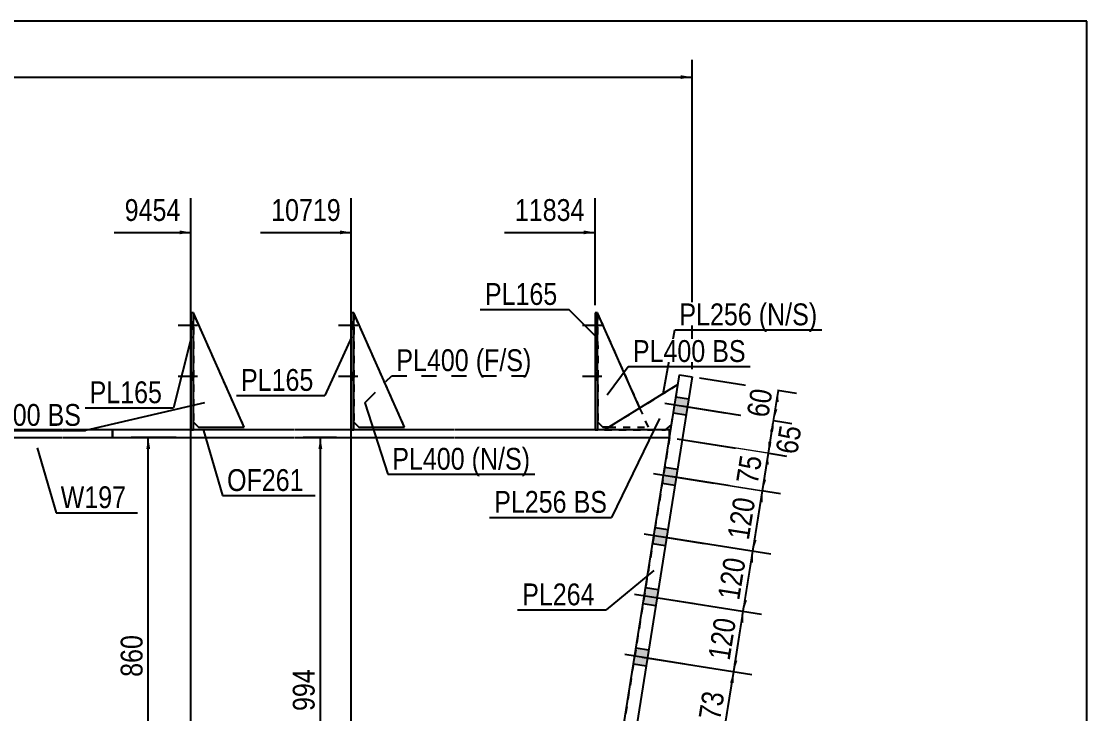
# Model space of a CAD drawing. Header units: millimetres. Extents: x -66 to 337, y -192 to 85.
# Drawn here: x 197.3 to 336.9, y -6.2 to 84.6 of the extents above; entities that cross this region are included whole.
import ezdxf

# ---------------------------------------------------------------- set-up
doc = ezdxf.new("R2010")
doc.units = ezdxf.units.MM
doc.linetypes.add('DXK_LINE_DOT1', pattern=[1.8814, 0.9407, -0.9407])
doc.linetypes.add('DXK_LINE_DOT2', pattern=[3.9198, 1.9599, -1.9599])
doc.styles.add('Arial Narrow', font='ARIALN.TTF', dxfattribs={"height": 0.2})

# ---------------------------------------------------------------- blocks, each defined once
blk = doc.blocks.new('Unknown-627020122-1200')
at = {"color": 5, "linetype": 'Continuous'}
for p, q in [((336.94, 84.57), (-63.06, 84.57)), ((336.94, -192.43), (336.94, 84.57))]:
    blk.add_line(p, q, dxfattribs=at)
blk = doc.blocks.new('Part-627020122-1462 - 1220')
at = {"color": 7, "linetype": 'DXK_LINE_DOT1'}
for p, q in [((226.51, 31.33), (219.84, 46.33)), ((219.84, 32), (220.51, 31.33)), ((220.51, 31.33), (226.51, 31.33))]:
    blk.add_line(p, q, dxfattribs=at)
blk = doc.blocks.new('Part-627020122-1277 - 1220')
at = {"color": 2, "linetype": 'Continuous'}
for p, q in [((278.38, 33.86), (272.83, 46.33)), ((272.84, 32), (273.5, 31.33)), ((274.28, 31.33), (273.5, 31.33))]:
    blk.add_line(p, q, dxfattribs=at)
at = {"color": 7, "linetype": 'DXK_LINE_DOT1'}
for p, q in [((272.83, 46.33), (272.84, 32)), ((279.5, 31.33), (278.38, 33.86)), ((274.28, 31.33), (279.5, 31.33))]:
    blk.add_line(p, q, dxfattribs=at)
blk = doc.blocks.new('Part-627020122-1245 - 1220')
at = {"color": 2, "linetype": 'Continuous'}
for p, q in [((240.86, 46.33), (240.53, 46.33)), ((240.53, 46.33), (240.53, 31)), ((240.87, 31), (240.86, 46.33))]:
    blk.add_line(p, q, dxfattribs=at)
at = {"color": 7, "linetype": 'DXK_LINE_DOT1'}
blk.add_line((240.53, 31), (240.87, 31), dxfattribs=at)
blk = doc.blocks.new('Part-627020122-1297 - 1220')
at = {"color": 2, "linetype": 'Continuous'}
for p, q in [((226.51, 31.33), (219.84, 46.33)), ((219.84, 32), (220.51, 31.33)), ((220.51, 31.33), (226.51, 31.33))]:
    blk.add_line(p, q, dxfattribs=at)
at = {"color": 7, "linetype": 'DXK_LINE_DOT1'}
blk.add_line((219.84, 46.33), (219.84, 32), dxfattribs=at)
blk = doc.blocks.new('Part-627020122-1371 - 1220')
at = {"color": 7, "linetype": 'DXK_LINE_DOT1'}
for p, q in [((278.38, 33.86), (272.83, 46.33)), ((272.84, 32), (273.5, 31.33)), ((273.5, 31.33), (274.28, 31.33))]:
    blk.add_line(p, q, dxfattribs=at)
blk = doc.blocks.new('Part-627020122-1741 - 1220')
at = {"color": 2, "linetype": 'Continuous'}
for p, q in [((268.22, -58.23), (283.56, 38.23)), ((285.2, 37.97), (269.86, -58.5)), ((283.56, 38.23), (285.2, 37.97)), ((269.86, -58.5), (268.22, -58.23))]:
    blk.add_line(p, q, dxfattribs=at)
blk = doc.blocks.new('Part-627020122-1408 - 1220')
at = {"color": 7, "linetype": 'DXK_LINE_DOT1'}
for p, q in [((240.86, 46.33), (240.87, 32)), ((247.53, 31.33), (240.86, 46.33)), ((240.87, 32), (241.53, 31.33)), ((241.53, 31.33), (247.53, 31.33))]:
    blk.add_line(p, q, dxfattribs=at)
blk = doc.blocks.new('Part-627020122-1560 - 1220')
at = {"color": 2, "linetype": 'Continuous'}
for p, q in [((123.63, 31), (123.63, 30)), ((134.44, 31), (123.63, 31)), ((147.61, 31), (134.54, 31)), ((168.45, 31), (147.71, 31)), ((189.28, 31), (168.55, 31)), ((202.59, 31), (189.38, 31)), ((209.22, 31), (202.69, 31)), ((123.63, 30), (134.44, 30)), ((134.54, 30), (147.61, 30)), ((147.71, 30), (168.45, 30)), ((168.55, 30), (189.28, 30)), ((189.38, 30), (202.59, 30)), ((202.69, 30), (209.22, 30))]:
    blk.add_line(p, q, dxfattribs=at)
at = {"color": 7, "linetype": 'DXK_LINE_DOT1'}
blk.add_line((209.22, 30), (209.22, 31), dxfattribs=at)
blk = doc.blocks.new('Part-627020122-1582 - 1220')
at = {"color": 2, "linetype": 'Continuous'}
for p, q in [((209.22, 31), (209.22, 30)), ((233.04, 31), (209.22, 31)), ((254.07, 31), (233.14, 31)), ((282.25, 31), (254.17, 31)), ((282.25, 30), (282.25, 31)), ((209.22, 30), (233.04, 30)), ((233.14, 30), (254.07, 30)), ((254.17, 30), (282.25, 30))]:
    blk.add_line(p, q, dxfattribs=at)
blk = doc.blocks.new('Part-627020122-1626 - 1220')
at = {"color": 2, "linetype": 'Continuous'}
for p, q in [((196.06, -30), (196.06, 30)), ((269.53, -50), (269.44, -50))]:
    blk.add_line(p, q, dxfattribs=at)
at = {"color": 7, "linetype": 'DXK_LINE_DOT1'}
for p, q in [((196.06, 30), (202.59, 30)), ((202.69, 30), (233.04, 30)), ((233.14, 30), (254.07, 30)), ((254.17, 30), (282.25, 30)), ((282.25, 30), (269.53, -50)), ((202.59, -30.7), (196.06, -30)), ((202.59, -30.7), (196.06, -30)), ((233.04, -34.77), (202.69, -31.51)), ((233.04, -34.77), (202.69, -31.52)), ((254.07, -43.8), (233.14, -41.56)), ((254.07, -43.81), (233.14, -41.57)), ((269.53, -49.99), (254.17, -48.34)), ((269.44, -50), (254.17, -48.36))]:
    blk.add_line(p, q, dxfattribs=at)
blk = doc.blocks.new('Part-627020122-1742 - 1220')
at = {"color": 7, "linetype": 'DXK_LINE_DOT1'}
for p, q in [((283.35, 36.93), (273.74, 31)), ((282.51, 31.66), (283.35, 36.93)), ((273.74, 31), (281.74, 31)), ((281.74, 31), (282.51, 31.66))]:
    blk.add_line(p, q, dxfattribs=at)
blk = doc.blocks.new('Part-627020122-1786 - 1220')
at = {"color": 2, "linetype": 'Continuous'}
for p, q in [((283.35, 36.93), (273.74, 31)), ((281.74, 31), (282.51, 31.66))]:
    blk.add_line(p, q, dxfattribs=at)
blk = doc.blocks.new('Part-627020122-1819 - 1220')
at = {"color": 2, "linetype": 'Continuous'}
for p, q in [((272.83, 46.33), (272.5, 46.33)), ((272.5, 46.33), (272.5, 31)), ((272.84, 31), (272.83, 46.33))]:
    blk.add_line(p, q, dxfattribs=at)
at = {"color": 7, "linetype": 'DXK_LINE_DOT1'}
blk.add_line((272.5, 31), (272.84, 31), dxfattribs=at)
blk = doc.blocks.new('Part-627020122-1824 - 1220')
at = {"color": 2, "linetype": 'Continuous'}
for p, q in [((219.84, 46.33), (219.51, 46.33)), ((219.51, 46.33), (219.51, 31)), ((219.84, 31), (219.84, 46.33))]:
    blk.add_line(p, q, dxfattribs=at)
at = {"color": 7, "linetype": 'DXK_LINE_DOT1'}
blk.add_line((219.51, 31), (219.84, 31), dxfattribs=at)
blk = doc.blocks.new('Part-627020122-1930 - 1220')
at = {"color": 2, "linetype": 'Continuous'}
for p, q in [((247.53, 31.33), (240.86, 46.33)), ((240.87, 32), (241.53, 31.33)), ((241.53, 31.33), (247.53, 31.33))]:
    blk.add_line(p, q, dxfattribs=at)
blk = doc.blocks.new('Bolt-627020122-1933 - 1220')
at = {"linetype": 'Continuous'}
for points in [[(283.1, 35.33), (282.76, 33.23), (284.41, 32.96), (284.74, 35.07)], [(283.1, 35.33), (282.76, 33.23), (284.41, 32.96), (284.74, 35.07)], [(283.1, 35.33), (282.76, 33.23), (284.41, 32.96), (284.74, 35.07)], [(283.1, 35.33), (282.76, 33.23), (284.41, 32.96), (284.74, 35.07)], [(281.63, 26.12), (281.3, 24.01), (282.94, 23.75), (283.28, 25.85)], [(281.63, 26.12), (281.3, 24.01), (282.94, 23.75), (283.28, 25.85)], [(281.63, 26.12), (281.3, 24.01), (282.94, 23.75), (283.28, 25.85)], [(281.63, 26.12), (281.3, 24.01), (282.94, 23.75), (283.28, 25.85)], [(280.37, 18.21), (280.04, 16.11), (281.68, 15.85), (282.02, 17.95)], [(280.37, 18.21), (280.04, 16.11), (281.68, 15.85), (282.02, 17.95)], [(280.37, 18.21), (280.04, 16.11), (281.68, 15.85), (282.02, 17.95)], [(280.37, 18.21), (280.04, 16.11), (281.68, 15.85), (282.02, 17.95)], [(279.12, 10.31), (278.78, 8.21), (280.43, 7.95), (280.76, 10.05)], [(279.12, 10.31), (278.78, 8.21), (280.43, 7.95), (280.76, 10.05)], [(279.12, 10.31), (278.78, 8.21), (280.43, 7.95), (280.76, 10.05)], [(279.12, 10.31), (278.78, 8.21), (280.43, 7.95), (280.76, 10.05)], [(277.86, 2.41), (277.53, 0.31), (279.17, 0.04), (279.51, 2.15)], [(277.86, 2.41), (277.53, 0.31), (279.17, 0.04), (279.51, 2.15)], [(277.86, 2.41), (277.53, 0.31), (279.17, 0.04), (279.51, 2.15)], [(277.86, 2.41), (277.53, 0.31), (279.17, 0.04), (279.51, 2.15)], [(276.05, -8.95), (275.72, -11.06), (277.37, -11.32), (277.7, -9.21)], [(276.05, -8.95), (275.72, -11.06), (277.37, -11.32), (277.7, -9.21)], [(276.05, -8.95), (275.72, -11.06), (277.37, -11.32), (277.7, -9.21)], [(276.05, -8.95), (275.72, -11.06), (277.37, -11.32), (277.7, -9.21)], [(274.25, -20.31), (273.91, -22.42), (275.56, -22.68), (275.89, -20.57)], [(274.25, -20.31), (273.91, -22.42), (275.56, -22.68), (275.89, -20.57)], [(274.25, -20.31), (273.91, -22.42), (275.56, -22.68), (275.89, -20.57)], [(274.25, -20.31), (273.91, -22.42), (275.56, -22.68), (275.89, -20.57)], [(272.99, -28.21), (272.66, -30.32), (274.3, -30.58), (274.64, -28.47)], [(272.99, -28.21), (272.66, -30.32), (274.3, -30.58), (274.64, -28.47)], [(272.99, -28.21), (272.66, -30.32), (274.3, -30.58), (274.64, -28.47)], [(272.99, -28.21), (272.66, -30.32), (274.3, -30.58), (274.64, -28.47)], [(271.73, -36.11), (271.4, -38.22), (273.05, -38.48), (273.38, -36.37)], [(271.73, -36.11), (271.4, -38.22), (273.05, -38.48), (273.38, -36.37)], [(271.73, -36.11), (271.4, -38.22), (273.05, -38.48), (273.38, -36.37)], [(271.73, -36.11), (271.4, -38.22), (273.05, -38.48), (273.38, -36.37)], [(270.48, -44.01), (270.14, -46.12), (271.79, -46.38), (272.12, -44.27)], [(270.48, -44.01), (270.14, -46.12), (271.79, -46.38), (272.12, -44.27)], [(270.48, -44.01), (270.14, -46.12), (271.79, -46.38), (272.12, -44.27)], [(270.48, -44.01), (270.14, -46.12), (271.79, -46.38), (272.12, -44.27)], [(269.01, -53.23), (268.68, -55.34), (270.32, -55.6), (270.66, -53.49)], [(269.01, -53.23), (268.68, -55.34), (270.32, -55.6), (270.66, -53.49)], [(269.01, -53.23), (268.68, -55.34), (270.32, -55.6), (270.66, -53.49)], [(269.01, -53.23), (268.68, -55.34), (270.32, -55.6), (270.66, -53.49)]]:
    blk.add_hatch(color=3, dxfattribs=at).paths.add_polyline_path(points)
at = {"color": 3, "linetype": 'Continuous'}
for p, q in [((283.1, 35.33), (284.74, 35.07)), ((283.1, 35.33), (284.74, 35.07)), ((283.1, 35.33), (284.74, 35.07)), ((283.1, 35.33), (284.74, 35.07)), ((281.63, 34.49), (289.51, 33.23)), ((281.63, 34.49), (289.51, 33.23)), ((281.63, 34.49), (289.51, 33.23)), ((281.63, 34.49), (289.51, 33.23)), ((282.76, 33.23), (284.41, 32.96)), ((282.76, 33.23), (284.41, 32.96)), ((282.76, 33.23), (284.41, 32.96)), ((282.76, 33.23), (284.41, 32.96)), ((280.16, 25.27), (288.05, 24.02)), ((280.16, 25.27), (288.05, 24.02)), ((280.16, 25.27), (288.05, 24.02)), ((280.16, 25.27), (288.05, 24.02)), ((281.63, 26.12), (283.28, 25.85)), ((281.63, 26.12), (283.28, 25.85)), ((281.63, 26.12), (283.28, 25.85)), ((281.63, 26.12), (283.28, 25.85)), ((281.3, 24.01), (282.94, 23.75)), ((281.3, 24.01), (282.94, 23.75)), ((281.3, 24.01), (282.94, 23.75)), ((281.3, 24.01), (282.94, 23.75)), ((280.37, 18.21), (282.02, 17.95)), ((280.37, 18.21), (282.02, 17.95)), ((280.37, 18.21), (282.02, 17.95)), ((280.37, 18.21), (282.02, 17.95)), ((278.91, 17.37), (286.79, 16.11)), ((278.91, 17.37), (286.79, 16.11)), ((278.91, 17.37), (286.79, 16.11)), ((278.91, 17.37), (286.79, 16.11)), ((280.04, 16.11), (281.68, 15.85)), ((280.04, 16.11), (281.68, 15.85)), ((280.04, 16.11), (281.68, 15.85)), ((280.04, 16.11), (281.68, 15.85)), ((279.12, 10.31), (280.76, 10.05)), ((279.12, 10.31), (280.76, 10.05)), ((279.12, 10.31), (280.76, 10.05)), ((279.12, 10.31), (280.76, 10.05)), ((277.65, 9.47), (285.53, 8.21)), ((277.65, 9.47), (285.53, 8.21)), ((277.65, 9.47), (285.53, 8.21)), ((277.65, 9.47), (285.53, 8.21)), ((278.78, 8.21), (280.43, 7.95)), ((278.78, 8.21), (280.43, 7.95)), ((278.78, 8.21), (280.43, 7.95)), ((278.78, 8.21), (280.43, 7.95)), ((276.39, 1.57), (284.28, 0.31)), ((276.39, 1.57), (284.28, 0.31)), ((276.39, 1.57), (284.28, 0.31)), ((276.39, 1.57), (284.28, 0.31)), ((277.86, 2.41), (279.51, 2.15)), ((277.86, 2.41), (279.51, 2.15)), ((277.86, 2.41), (279.51, 2.15)), ((277.86, 2.41), (279.51, 2.15)), ((277.53, 0.31), (279.17, 0.04)), ((277.53, 0.31), (279.17, 0.04)), ((277.53, 0.31), (279.17, 0.04)), ((277.53, 0.31), (279.17, 0.04)), ((276.05, -8.95), (277.7, -9.21)), ((276.05, -8.95), (277.7, -9.21)), ((276.05, -8.95), (277.7, -9.21)), ((276.05, -8.95), (277.7, -9.21)), ((274.59, -9.8), (282.47, -11.05)), ((274.59, -9.8), (282.47, -11.05)), ((274.59, -9.8), (282.47, -11.05)), ((274.59, -9.8), (282.47, -11.05)), ((275.72, -11.06), (277.37, -11.32)), ((275.72, -11.06), (277.37, -11.32)), ((275.72, -11.06), (277.37, -11.32)), ((275.72, -11.06), (277.37, -11.32)), ((274.25, -20.31), (275.89, -20.57)), ((274.25, -20.31), (275.89, -20.57)), ((274.25, -20.31), (275.89, -20.57)), ((274.25, -20.31), (275.89, -20.57)), ((272.78, -21.16), (280.66, -22.41)), ((272.78, -21.16), (280.66, -22.41)), ((272.78, -21.16), (280.66, -22.41)), ((272.78, -21.16), (280.66, -22.41)), ((273.91, -22.42), (275.56, -22.68)), ((273.91, -22.42), (275.56, -22.68)), ((273.91, -22.42), (275.56, -22.68)), ((273.91, -22.42), (275.56, -22.68)), ((271.52, -29.06), (279.41, -30.31)), ((271.52, -29.06), (279.41, -30.31)), ((271.52, -29.06), (279.41, -30.31)), ((271.52, -29.06), (279.41, -30.31)), ((272.99, -28.21), (274.64, -28.47)), ((272.99, -28.21), (274.64, -28.47)), ((272.99, -28.21), (274.64, -28.47)), ((272.99, -28.21), (274.64, -28.47)), ((272.66, -30.32), (274.3, -30.58)), ((272.66, -30.32), (274.3, -30.58)), ((272.66, -30.32), (274.3, -30.58)), ((272.66, -30.32), (274.3, -30.58)), ((271.73, -36.11), (273.38, -36.37)), ((271.73, -36.11), (273.38, -36.37)), ((271.73, -36.11), (273.38, -36.37)), ((271.73, -36.11), (273.38, -36.37)), ((270.27, -36.96), (278.15, -38.21)), ((270.27, -36.96), (278.15, -38.21)), ((270.27, -36.96), (278.15, -38.21)), ((270.27, -36.96), (278.15, -38.21)), ((271.4, -38.22), (273.05, -38.48)), ((271.4, -38.22), (273.05, -38.48)), ((271.4, -38.22), (273.05, -38.48)), ((271.4, -38.22), (273.05, -38.48)), ((270.48, -44.01), (272.12, -44.27)), ((270.48, -44.01), (272.12, -44.27)), ((270.48, -44.01), (272.12, -44.27)), ((270.48, -44.01), (272.12, -44.27)), ((269.01, -44.86), (276.9, -46.11)), ((269.01, -44.86), (276.9, -46.11)), ((269.01, -44.86), (276.9, -46.11)), ((269.01, -44.86), (276.9, -46.11)), ((270.14, -46.12), (271.79, -46.38)), ((270.14, -46.12), (271.79, -46.38)), ((270.14, -46.12), (271.79, -46.38)), ((270.14, -46.12), (271.79, -46.38)), ((267.55, -54.08), (275.43, -55.33)), ((267.55, -54.08), (275.43, -55.33)), ((267.55, -54.08), (275.43, -55.33)), ((267.55, -54.08), (275.43, -55.33)), ((269.01, -53.23), (270.66, -53.49)), ((269.01, -53.23), (270.66, -53.49)), ((269.01, -53.23), (270.66, -53.49)), ((269.01, -53.23), (270.66, -53.49)), ((268.68, -55.34), (270.32, -55.6)), ((268.68, -55.34), (270.32, -55.6)), ((268.68, -55.34), (270.32, -55.6)), ((268.68, -55.34), (270.32, -55.6))]:
    blk.add_line(p, q, dxfattribs=at)
blk = doc.blocks.new('Bolt-627020122-1936 - 1220')
at = {"linetype": 'Continuous'}
for points in [[(272.83, 44.2), (272.83, 45.13), (272.5, 45.13), (272.5, 44.2)], [(272.83, 44.2), (272.83, 45.13), (272.5, 45.13), (272.5, 44.2)], [(272.83, 44.2), (272.83, 45.13), (272.5, 45.13), (272.5, 44.2)], [(272.83, 37.53), (272.83, 38.47), (272.5, 38.47), (272.5, 37.53)], [(272.83, 37.53), (272.83, 38.47), (272.5, 38.47), (272.5, 37.53)], [(272.83, 37.53), (272.83, 38.47), (272.5, 38.47), (272.5, 37.53)]]:
    blk.add_hatch(color=3, dxfattribs=at).paths.add_polyline_path(points)
at = {"color": 3, "linetype": 'Continuous'}
for p, q in [((272.83, 45.13), (272.5, 45.13)), ((272.83, 45.13), (272.5, 45.13)), ((272.83, 45.13), (272.5, 45.13)), ((273.37, 44.67), (270.83, 44.67)), ((273.37, 44.67), (270.83, 44.67)), ((273.37, 44.67), (270.83, 44.67)), ((272.83, 44.2), (272.5, 44.2)), ((272.83, 44.2), (272.5, 44.2)), ((272.83, 44.2), (272.5, 44.2)), ((273.37, 38), (270.83, 38)), ((273.37, 38), (270.83, 38)), ((273.37, 38), (270.83, 38)), ((272.83, 38.47), (272.5, 38.47)), ((272.83, 38.47), (272.5, 38.47)), ((272.83, 38.47), (272.5, 38.47)), ((272.83, 37.53), (272.5, 37.53)), ((272.83, 37.53), (272.5, 37.53)), ((272.83, 37.53), (272.5, 37.53))]:
    blk.add_line(p, q, dxfattribs=at)
blk = doc.blocks.new('Bolt-627020122-1937 - 1220')
at = {"linetype": 'Continuous'}
for points in [[(219.84, 44.2), (219.84, 45.13), (219.51, 45.13), (219.51, 44.2)], [(219.84, 44.2), (219.84, 45.13), (219.51, 45.13), (219.51, 44.2)], [(219.84, 44.2), (219.84, 45.13), (219.51, 45.13), (219.51, 44.2)], [(219.84, 37.53), (219.84, 38.47), (219.51, 38.47), (219.51, 37.53)], [(219.84, 37.53), (219.84, 38.47), (219.51, 38.47), (219.51, 37.53)], [(219.84, 37.53), (219.84, 38.47), (219.51, 38.47), (219.51, 37.53)]]:
    blk.add_hatch(color=3, dxfattribs=at).paths.add_polyline_path(points)
at = {"color": 3, "linetype": 'Continuous'}
for p, q in [((219.84, 45.13), (219.51, 45.13)), ((219.84, 45.13), (219.51, 45.13)), ((219.84, 45.13), (219.51, 45.13)), ((220.37, 44.67), (217.84, 44.67)), ((220.37, 44.67), (217.84, 44.67)), ((220.37, 44.67), (217.84, 44.67)), ((219.84, 44.2), (219.51, 44.2)), ((219.84, 44.2), (219.51, 44.2)), ((219.84, 44.2), (219.51, 44.2)), ((220.38, 38), (217.84, 38)), ((220.38, 38), (217.84, 38)), ((220.38, 38), (217.84, 38)), ((219.84, 38.47), (219.51, 38.47)), ((219.84, 38.47), (219.51, 38.47)), ((219.84, 38.47), (219.51, 38.47)), ((219.84, 37.53), (219.51, 37.53)), ((219.84, 37.53), (219.51, 37.53)), ((219.84, 37.53), (219.51, 37.53))]:
    blk.add_line(p, q, dxfattribs=at)
blk = doc.blocks.new('Bolt-627020122-1951 - 1220')
at = {"linetype": 'Continuous'}
for points in [[(240.86, 44.2), (240.86, 45.13), (240.53, 45.13), (240.53, 44.2)], [(240.86, 44.2), (240.86, 45.13), (240.53, 45.13), (240.53, 44.2)], [(240.86, 44.2), (240.86, 45.13), (240.53, 45.13), (240.53, 44.2)], [(240.86, 37.53), (240.86, 38.47), (240.53, 38.47), (240.53, 37.53)], [(240.86, 37.53), (240.86, 38.47), (240.53, 38.47), (240.53, 37.53)], [(240.86, 37.53), (240.86, 38.47), (240.53, 38.47), (240.53, 37.53)]]:
    blk.add_hatch(color=3, dxfattribs=at).paths.add_polyline_path(points)
at = {"color": 3, "linetype": 'Continuous'}
for p, q in [((240.86, 45.13), (240.53, 45.13)), ((240.86, 45.13), (240.53, 45.13)), ((240.86, 45.13), (240.53, 45.13)), ((241.4, 44.67), (238.86, 44.67)), ((241.4, 44.67), (238.86, 44.67)), ((241.4, 44.67), (238.86, 44.67)), ((240.86, 44.2), (240.53, 44.2)), ((240.86, 44.2), (240.53, 44.2)), ((240.86, 44.2), (240.53, 44.2)), ((241.4, 38), (238.86, 38)), ((241.4, 38), (238.86, 38)), ((241.4, 38), (238.86, 38)), ((240.86, 38.47), (240.53, 38.47)), ((240.86, 38.47), (240.53, 38.47)), ((240.86, 38.47), (240.53, 38.47)), ((240.86, 37.53), (240.53, 37.53)), ((240.86, 37.53), (240.53, 37.53)), ((240.86, 37.53), (240.53, 37.53))]:
    blk.add_line(p, q, dxfattribs=at)
blk = doc.blocks.new('StraightDimension-627020122-2266 - 1220')
at = {"linetype": 'Continuous'}
blk.add_hatch(color=7, dxfattribs=at).paths.add_polyline_path([(283.7, 77.5), (285.2, 77.25), (283.7, 77)])
at = {"color": 7, "linetype": 'Continuous'}
for p, q in [((285.2, 38.97), (285.2, 79.5)), ((-1.33, 77.25), (285.2, 77.25))]:
    blk.add_line(p, q, dxfattribs=at)
blk = doc.blocks.new('StraightDimension-627020122-2069 - 1220')
at = {"linetype": 'Continuous'}
for points in [[(291.44, 5.76), (291.92, 7.2), (291.94, 5.68)], [(291.15, 0.74), (290.67, -0.7), (290.66, 0.82)]]:
    blk.add_hatch(color=7, dxfattribs=at).paths.add_polyline_path(points)
at = {"color": 7, "linetype": 'Continuous'}
for p, q in [((279.94, 9.1), (294.29, 6.82)), ((290.67, -0.7), (291.92, 7.2)), ((278.68, 1.2), (293.04, -1.08))]:
    blk.add_line(p, q, dxfattribs=at)
at = {"color": 0}
blk.add_wipeout([(291.67, 6.57), (287.52, 7.23), (286.47, 0.63), (290.62, -0.03)], dxfattribs=at)
at = {"color": 3, "style": 'Arial Narrow'}
blk.add_text('120', height=2.863, rotation=80.9647, dxfattribs=at).set_placement((290.12, 0.66))
blk = doc.blocks.new('StraightDimension-627020122-1984 - 1220')
at = {"linetype": 'Continuous'}
for points in [[(236.23, 28.5), (236.48, 30), (236.73, 28.5)], [(236.73, -34.75), (236.48, -36.25), (236.23, -34.75)]]:
    blk.add_hatch(color=7, dxfattribs=at).paths.add_polyline_path(points)
at = {"color": 7, "linetype": 'Continuous'}
for p, q in [((238.61, 30), (234.23, 30)), ((236.48, -36.25), (236.48, 30)), ((238.61, -36.25), (234.23, -36.25))]:
    blk.add_line(p, q, dxfattribs=at)
at = {"color": 0}
blk.add_wipeout([(236.33, 0.22), (232.13, 0.22), (232.13, -6.47), (236.33, -6.47)], dxfattribs=at)
at = {"color": 3, "style": 'Arial Narrow'}
blk.add_text('994', height=2.863, rotation=90.0002, dxfattribs=at).set_placement((235.73, -5.87))
blk = doc.blocks.new('StraightDimension-627020122-2002 - 1220')
at = {"linetype": 'Continuous'}
for points in [[(213.67, 28.5), (213.92, 30), (214.17, 28.5)], [(214.17, -25.8), (213.92, -27.3), (213.67, -25.8)]]:
    blk.add_hatch(color=7, dxfattribs=at).paths.add_polyline_path(points)
at = {"color": 7, "linetype": 'Continuous'}
for p, q in [((217.59, 30), (211.67, 30)), ((213.92, -27.3), (213.92, 30)), ((217.59, -27.3), (211.67, -27.3))]:
    blk.add_line(p, q, dxfattribs=at)
at = {"color": 0}
blk.add_wipeout([(213.77, 4.69), (209.57, 4.69), (209.57, -1.99), (213.77, -1.99)], dxfattribs=at)
at = {"color": 3, "style": 'Arial Narrow'}
blk.add_text('860', height=2.863, rotation=90.0002, dxfattribs=at).set_placement((213.17, -1.39))
blk = doc.blocks.new('StraightDimension-627020122-2044 - 1220')
at = {"linetype": 'Continuous'}
for points in [[(295.42, 30.79), (295.9, 32.23), (295.92, 30.71)], [(295.7, 29.38), (295.22, 27.94), (295.21, 29.46)]]:
    blk.add_hatch(color=7, dxfattribs=at).paths.add_polyline_path(points)
at = {"color": 7, "linetype": 'Continuous'}
for p, q in [((283.92, 34.13), (298.13, 31.87)), ((295.22, 27.94), (295.9, 32.23)), ((283.24, 29.84), (297.44, 27.58))]:
    blk.add_line(p, q, dxfattribs=at)
at = {"color": 0}
blk.add_wipeout([(300.24, 31.8), (296.09, 32.46), (295.33, 27.66), (299.48, 27)], dxfattribs=at)
at = {"color": 3, "style": 'Arial Narrow'}
blk.add_text('65', height=2.863, rotation=80.9647, dxfattribs=at).set_placement((298.98, 27.69))
blk = doc.blocks.new('StraightDimension-627020122-2052 - 1220')
at = {"linetype": 'Continuous'}
for points in [[(296.05, 34.72), (296.53, 36.17), (296.54, 34.65)], [(296.39, 33.67), (295.9, 32.23), (295.89, 33.75)]]:
    blk.add_hatch(color=7, dxfattribs=at).paths.add_polyline_path(points)
at = {"color": 7, "linetype": 'Continuous'}
for p, q in [((286.19, 37.81), (298.9, 35.79)), ((295.9, 32.23), (296.53, 36.17)), ((283.92, 34.13), (298.27, 31.85))]:
    blk.add_line(p, q, dxfattribs=at)
at = {"color": 0}
blk.add_wipeout([(296.45, 36.62), (292.3, 37.28), (291.54, 32.48), (295.69, 31.82)], dxfattribs=at)
at = {"color": 3, "style": 'Arial Narrow'}
blk.add_text('60', height=2.863, rotation=80.9647, dxfattribs=at).set_placement((295.19, 32.51))
blk = doc.blocks.new('StraightDimension-627020122-2058 - 1220')
at = {"linetype": 'Continuous'}
for points in [[(290.19, -2.15), (290.67, -0.7), (290.68, -2.22)], [(289.34, -10.62), (288.86, -12.07), (288.85, -10.54)]]:
    blk.add_hatch(color=7, dxfattribs=at).paths.add_polyline_path(points)
at = {"color": 7, "linetype": 'Continuous'}
for p, q in [((278.68, 1.2), (293.04, -1.08)), ((288.86, -12.07), (290.67, -0.7)), ((276.87, -10.16), (291.23, -12.44))]:
    blk.add_line(p, q, dxfattribs=at)
at = {"color": 0}
blk.add_wipeout([(290.14, -3.06), (285.99, -2.4), (284.94, -9), (289.09, -9.66)], dxfattribs=at)
at = {"color": 3, "style": 'Arial Narrow'}
blk.add_text('173', height=2.863, rotation=80.9647, dxfattribs=at).set_placement((288.59, -8.97))
blk = doc.blocks.new('StraightDimension-627020122-2072 - 1220')
at = {"linetype": 'Continuous'}
for points in [[(292.7, 13.66), (293.18, 15.1), (293.19, 13.58)], [(292.41, 8.64), (291.92, 7.2), (291.91, 8.72)]]:
    blk.add_hatch(color=7, dxfattribs=at).paths.add_polyline_path(points)
at = {"color": 7, "linetype": 'Continuous'}
for p, q in [((281.19, 17), (295.55, 14.72)), ((291.92, 7.2), (293.18, 15.1)), ((279.94, 9.1), (294.29, 6.82))]:
    blk.add_line(p, q, dxfattribs=at)
at = {"color": 0}
blk.add_wipeout([(292.93, 14.47), (288.78, 15.13), (287.73, 8.53), (291.88, 7.87)], dxfattribs=at)
at = {"color": 3, "style": 'Arial Narrow'}
blk.add_text('120', height=2.863, rotation=80.9647, dxfattribs=at).set_placement((291.38, 8.56))
blk = doc.blocks.new('StraightDimension-627020122-2075 - 1220')
at = {"linetype": 'Continuous'}
for points in [[(293.96, 21.56), (294.44, 23.01), (294.45, 21.48)], [(293.66, 16.54), (293.18, 15.1), (293.17, 16.62)]]:
    blk.add_hatch(color=7, dxfattribs=at).paths.add_polyline_path(points)
at = {"color": 7, "linetype": 'Continuous'}
for p, q in [((282.45, 24.91), (296.81, 22.63)), ((293.18, 15.1), (294.44, 23.01)), ((281.19, 17), (295.55, 14.72))]:
    blk.add_line(p, q, dxfattribs=at)
at = {"color": 0}
blk.add_wipeout([(294.19, 22.38), (290.04, 23.04), (288.99, 16.43), (293.14, 15.77)], dxfattribs=at)
at = {"color": 3, "style": 'Arial Narrow'}
blk.add_text('120', height=2.863, rotation=80.9647, dxfattribs=at).set_placement((292.64, 16.46))
blk = doc.blocks.new('StraightDimension-627020122-2085 - 1220')
at = {"linetype": 'Continuous'}
for points in [[(294.74, 26.49), (295.22, 27.94), (295.23, 26.42)], [(294.92, 24.45), (294.44, 23.01), (294.43, 24.53)]]:
    blk.add_hatch(color=7, dxfattribs=at).paths.add_polyline_path(points)
at = {"color": 7, "linetype": 'Continuous'}
for p, q in [((283.24, 29.84), (297.59, 27.56)), ((294.44, 23.01), (295.22, 27.94)), ((282.45, 24.91), (296.81, 22.63))]:
    blk.add_line(p, q, dxfattribs=at)
at = {"color": 0}
blk.add_wipeout([(295.06, 27.89), (290.92, 28.55), (290.15, 23.76), (294.3, 23.1)], dxfattribs=at)
at = {"color": 3, "style": 'Arial Narrow'}
blk.add_text('75', height=2.863, rotation=80.9647, dxfattribs=at).set_placement((293.8, 23.78))
blk = doc.blocks.new('StraightDimension-627020122-5482 - 1220')
at = {"linetype": 'Continuous'}
blk.add_hatch(color=7, dxfattribs=at).paths.add_polyline_path([(271, 57.14), (272.5, 56.89), (271, 56.64)])
at = {"color": 7, "linetype": 'Continuous'}
for p, q in [((272.5, 47.33), (272.5, 61.39)), ((260.61, 56.89), (272.5, 56.89))]:
    blk.add_line(p, q, dxfattribs=at)
at = {"color": 0}
blk.add_wipeout([(271.72, 57.79), (271.72, 61.99), (261.38, 61.99), (261.38, 57.79)], dxfattribs=at)
at = {"color": 3, "style": 'Arial Narrow'}
blk.add_text('11834', height=2.863, dxfattribs=at).set_placement((261.98, 58.39))
blk = doc.blocks.new('StraightDimension-627020122-5483 - 1220')
at = {"linetype": 'Continuous'}
blk.add_hatch(color=7, dxfattribs=at).paths.add_polyline_path([(239.04, 57.14), (240.54, 56.89), (239.04, 56.64)])
at = {"color": 7, "linetype": 'Continuous'}
for p, q in [((240.54, -33.32), (240.54, 61.39)), ((228.65, 56.89), (240.54, 56.89))]:
    blk.add_line(p, q, dxfattribs=at)
at = {"color": 0}
blk.add_wipeout([(239.77, 57.79), (239.77, 61.99), (229.43, 61.99), (229.43, 57.79)], dxfattribs=at)
at = {"color": 3, "style": 'Arial Narrow'}
blk.add_text('10719', height=2.863, dxfattribs=at).set_placement((230.03, 58.39))
blk = doc.blocks.new('StraightDimension-627020122-5484 - 1220')
at = {"linetype": 'Continuous'}
blk.add_hatch(color=7, dxfattribs=at).paths.add_polyline_path([(218.02, 57.14), (219.52, 56.89), (218.02, 56.64)])
at = {"color": 7, "linetype": 'Continuous'}
for p, q in [((219.52, -24.28), (219.52, 61.39)), ((209.46, 56.89), (219.52, 56.89))]:
    blk.add_line(p, q, dxfattribs=at)
at = {"color": 0}
blk.add_wipeout([(218.74, 57.79), (218.74, 61.99), (210.23, 61.99), (210.23, 57.79)], dxfattribs=at)
at = {"color": 3, "style": 'Arial Narrow'}
blk.add_text('9454', height=2.863, dxfattribs=at).set_placement((210.83, 58.39))
blk = doc.blocks.new('Mark-627020122-1240 - 1220')
at = {"color": 7, "linetype": 'Continuous'}
blk.add_line((240.62, 43.25), (237.08, 35.51), dxfattribs=at)
at = {"color": 0}
blk.add_wipeout([(235.58, 36.11), (235.58, 39.11), (226.08, 39.11), (226.08, 36.11)], dxfattribs=at)
blk.add_wipeout([(235.58, 36.11), (235.58, 39.11), (226.08, 39.11), (226.08, 36.11)], dxfattribs=at)
at = {"color": 7, "linetype": 'Continuous'}
blk.add_line((225.48, 35.51), (237.08, 35.51), dxfattribs=at)
at = {"color": 3, "style": 'Arial Narrow'}
blk.add_text('PL165', height=2.863, dxfattribs=at).set_placement((226.08, 36.11))
blk = doc.blocks.new('Mark-627020122-1404 - 1220')
at = {"color": 0}
for points in [[(255.95, 38.7), (255.95, 41.7), (246.44, 41.7), (246.44, 38.7)], [(264.15, 38.7), (264.15, 41.7), (256.85, 41.7), (256.85, 38.7)]]:
    blk.add_wipeout(points, dxfattribs=at)
for points in [[(255.95, 38.7), (255.95, 41.7), (246.44, 41.7), (246.44, 38.7)], [(264.15, 38.7), (264.15, 41.7), (256.85, 41.7), (256.85, 38.7)]]:
    blk.add_wipeout(points, dxfattribs=at)
at = {"color": 7, "linetype": 'DXK_LINE_DOT2'}
for p, q in [((242.31, 34.56), (245.84, 38.1)), ((245.84, 38.1), (264.75, 38.1))]:
    blk.add_line(p, q, dxfattribs=at)
at = {"color": 3, "style": 'Arial Narrow'}
for s, p in [('PL400', (246.44, 38.7)), ('(F/', (256.85, 38.7)), ('S)', (260.86, 38.7))]:
    blk.add_text(s, height=2.863, dxfattribs=at).set_placement(p)
blk = doc.blocks.new('Mark-627020122-1578 - 1220')
at = {"color": 0}
blk.add_wipeout([(234.3, 22.98), (234.3, 25.98), (224.25, 25.98), (224.25, 22.98)], dxfattribs=at)
blk.add_wipeout([(234.3, 22.98), (234.3, 25.98), (224.25, 25.98), (224.25, 22.98)], dxfattribs=at)
at = {"color": 7, "linetype": 'Continuous'}
for p, q in [((221.15, 30.91), (223.65, 22.38)), ((223.65, 22.38), (235.8, 22.38))]:
    blk.add_line(p, q, dxfattribs=at)
at = {"color": 3, "style": 'Arial Narrow'}
blk.add_text('OF261', height=2.863, dxfattribs=at).set_placement((224.25, 22.98))
blk = doc.blocks.new('Mark-627020122-1622 - 1220')
at = {"color": 0}
blk.add_wipeout([(211.03, 20.73), (211.03, 23.73), (202.44, 23.73), (202.44, 20.73)], dxfattribs=at)
blk.add_wipeout([(211.03, 20.73), (211.03, 23.73), (202.44, 23.73), (202.44, 20.73)], dxfattribs=at)
at = {"color": 7, "linetype": 'Continuous'}
for p, q in [((199.34, 28.66), (201.84, 20.13)), ((201.84, 20.13), (212.53, 20.13))]:
    blk.add_line(p, q, dxfattribs=at)
at = {"color": 3, "style": 'Arial Narrow'}
blk.add_text('W197', height=2.863, dxfattribs=at).set_placement((202.44, 20.73))
blk = doc.blocks.new('Mark-627020122-1737 - 1220')
at = {"color": 7, "linetype": 'Continuous'}
blk.add_line((280.18, 12.56), (273.94, 7.39), dxfattribs=at)
at = {"color": 0}
blk.add_wipeout([(272.44, 7.99), (272.44, 10.99), (262.94, 10.99), (262.94, 7.99)], dxfattribs=at)
blk.add_wipeout([(272.44, 7.99), (272.44, 10.99), (262.94, 10.99), (262.94, 7.99)], dxfattribs=at)
at = {"color": 7, "linetype": 'Continuous'}
blk.add_line((262.34, 7.39), (273.94, 7.39), dxfattribs=at)
at = {"color": 3, "style": 'Arial Narrow'}
blk.add_text('PL264', height=2.863, dxfattribs=at).set_placement((262.94, 7.99))
blk = doc.blocks.new('Mark-627020122-1782 - 1220')
at = {"color": 0}
for points in [[(293.05, 44.71), (293.05, 47.71), (283.55, 47.71), (283.55, 44.71)], [(301.62, 44.71), (301.62, 47.71), (293.95, 47.71), (293.95, 44.71)]]:
    blk.add_wipeout(points, dxfattribs=at)
for points in [[(293.05, 44.71), (293.05, 47.71), (283.55, 47.71), (283.55, 44.71)], [(301.62, 44.71), (301.62, 47.71), (293.95, 47.71), (293.95, 44.71)]]:
    blk.add_wipeout(points, dxfattribs=at)
at = {"color": 7, "linetype": 'Continuous'}
for p, q in [((281.41, 35.72), (282.95, 44.11)), ((282.95, 44.11), (302.22, 44.11))]:
    blk.add_line(p, q, dxfattribs=at)
at = {"color": 3, "style": 'Arial Narrow'}
for s, p in [('PL256', (283.55, 44.71)), ('(N/', (293.95, 44.71)), ('S)', (298.33, 44.71))]:
    blk.add_text(s, height=2.863, dxfattribs=at).set_placement(p)
blk = doc.blocks.new('Mark-627020122-1815 - 1220')
at = {"color": 7, "linetype": 'Continuous'}
blk.add_line((272.59, 43.25), (269.05, 46.78), dxfattribs=at)
at = {"color": 0}
blk.add_wipeout([(267.55, 47.38), (267.55, 50.38), (258.05, 50.38), (258.05, 47.38)], dxfattribs=at)
blk.add_wipeout([(267.55, 47.38), (267.55, 50.38), (258.05, 50.38), (258.05, 47.38)], dxfattribs=at)
at = {"color": 7, "linetype": 'Continuous'}
blk.add_line((257.45, 46.78), (269.05, 46.78), dxfattribs=at)
at = {"color": 3, "style": 'Arial Narrow'}
blk.add_text('PL165', height=2.863, dxfattribs=at).set_placement((258.05, 47.38))
blk = doc.blocks.new('Mark-627020122-1820 - 1220')
at = {"color": 7, "linetype": 'Continuous'}
blk.add_line((219.59, 43.25), (217.24, 33.89), dxfattribs=at)
at = {"color": 0}
blk.add_wipeout([(215.74, 34.49), (215.74, 37.49), (206.23, 37.49), (206.23, 34.49)], dxfattribs=at)
blk.add_wipeout([(215.74, 34.49), (215.74, 37.49), (206.23, 37.49), (206.23, 34.49)], dxfattribs=at)
at = {"color": 7, "linetype": 'Continuous'}
blk.add_line((205.63, 33.89), (217.24, 33.89), dxfattribs=at)
at = {"color": 3, "style": 'Arial Narrow'}
blk.add_text('PL165', height=2.863, dxfattribs=at).set_placement((206.23, 34.49))
blk = doc.blocks.new('Mark-627020122-1926 - 1220')
at = {"color": 0}
for points in [[(255.41, 25.77), (255.41, 28.77), (245.91, 28.77), (245.91, 25.77)], [(263.98, 25.77), (263.98, 28.77), (256.31, 28.77), (256.31, 25.77)]]:
    blk.add_wipeout(points, dxfattribs=at)
for points in [[(255.41, 25.77), (255.41, 28.77), (245.91, 28.77), (245.91, 25.77)], [(263.98, 25.77), (263.98, 28.77), (256.31, 28.77), (256.31, 25.77)]]:
    blk.add_wipeout(points, dxfattribs=at)
at = {"color": 7, "linetype": 'Continuous'}
for p, q in [((242.31, 34.56), (245.31, 25.17)), ((245.31, 25.17), (264.58, 25.17))]:
    blk.add_line(p, q, dxfattribs=at)
at = {"color": 3, "style": 'Arial Narrow'}
for s, p in [('PL400', (245.91, 25.77)), ('(N/', (256.31, 25.77)), ('S)', (260.69, 25.77))]:
    blk.add_text(s, height=2.863, dxfattribs=at).set_placement(p)
blk = doc.blocks.new('MarkSet-627020122-2537 - 1220')
at = {"color": 0}
for points in [[(199.82, 31.52), (199.82, 34.52), (190.32, 34.52), (190.32, 31.52)], [(205.11, 31.52), (205.11, 34.52), (200.72, 34.52), (200.72, 31.52)]]:
    blk.add_wipeout(points, dxfattribs=at)
for points in [[(199.82, 31.52), (199.82, 34.52), (190.32, 34.52), (190.32, 31.52)], [(205.11, 31.52), (205.11, 34.52), (200.72, 34.52), (200.72, 31.52)]]:
    blk.add_wipeout(points, dxfattribs=at)
at = {"color": 7, "linetype": 'Continuous'}
for p in [(221.29, 34.56), (189.72, 30.92)]:
    blk.add_line(p, (205.71, 30.92), dxfattribs=at)
at = {"color": 3, "style": 'Arial Narrow'}
for s, p in [('PL400', (190.32, 31.52)), ('BS', (200.72, 31.52))]:
    blk.add_text(s, height=2.863, dxfattribs=at).set_placement(p)
blk = doc.blocks.new('MarkSet-627020122-2612 - 1220')
at = {"color": 0}
for points in [[(286.95, 39.9), (286.95, 42.9), (277.45, 42.9), (277.45, 39.9)], [(292.23, 39.9), (292.23, 42.9), (287.85, 42.9), (287.85, 39.9)]]:
    blk.add_wipeout(points, dxfattribs=at)
for points in [[(286.95, 39.9), (286.95, 42.9), (277.45, 42.9), (277.45, 39.9)], [(292.23, 39.9), (292.23, 42.9), (287.85, 42.9), (287.85, 39.9)]]:
    blk.add_wipeout(points, dxfattribs=at)
at = {"color": 7, "linetype": 'Continuous'}
for p, q in [((274.1, 35.6), (276.85, 39.3)), ((276.85, 39.3), (292.83, 39.3))]:
    blk.add_line(p, q, dxfattribs=at)
at = {"color": 3, "style": 'Arial Narrow'}
for s, p in [('PL400', (277.45, 39.9)), ('BS', (287.85, 39.9))]:
    blk.add_text(s, height=2.863, dxfattribs=at).set_placement(p)
blk = doc.blocks.new('MarkSet-627020122-4476 - 1220')
at = {"color": 0}
for points in [[(268.78, 20.12), (268.78, 23.12), (259.27, 23.12), (259.27, 20.12)], [(274.06, 20.12), (274.06, 23.12), (269.68, 23.12), (269.68, 20.12)]]:
    blk.add_wipeout(points, dxfattribs=at)
for points in [[(268.78, 20.12), (268.78, 23.12), (259.27, 23.12), (259.27, 20.12)], [(274.06, 20.12), (274.06, 23.12), (269.68, 23.12), (269.68, 20.12)]]:
    blk.add_wipeout(points, dxfattribs=at)
at = {"color": 7, "linetype": 'Continuous'}
for p in [(280.96, 32.48), (258.67, 19.52)]:
    blk.add_line(p, (274.66, 19.52), dxfattribs=at)
at = {"color": 3, "style": 'Arial Narrow'}
for s, p in [('PL256', (259.27, 20.12)), ('BS', (269.68, 20.12))]:
    blk.add_text(s, height=2.863, dxfattribs=at).set_placement(p)

msp = doc.modelspace()

# ---------------------------------------------------------------- block references
for name in ['Unknown-627020122-1200', 'Part-627020122-1824 - 1220', 'Part-627020122-1462 - 1220', 'Part-627020122-1297 - 1220', 'Part-627020122-1245 - 1220', 'Part-627020122-1408 - 1220', 'Part-627020122-1930 - 1220', 'Part-627020122-1819 - 1220', 'Part-627020122-1277 - 1220', 'Part-627020122-1371 - 1220', 'Bolt-627020122-1937 - 1220', 'Bolt-627020122-1951 - 1220', 'Bolt-627020122-1936 - 1220', 'Part-627020122-1741 - 1220', 'Part-627020122-1742 - 1220', 'Part-627020122-1786 - 1220', 'Bolt-627020122-1933 - 1220', 'Part-627020122-1560 - 1220', 'Part-627020122-1582 - 1220', 'Part-627020122-1626 - 1220']:
    msp.add_blockref(name, (0, 0))

# ---------------------------------------------------------------- next in the draw order: block references
for name in ['StraightDimension-627020122-2266 - 1220', 'StraightDimension-627020122-2044 - 1220', 'StraightDimension-627020122-2002 - 1220', 'StraightDimension-627020122-1984 - 1220', 'StraightDimension-627020122-2069 - 1220']:
    msp.add_blockref(name, (0, 0))

# ---------------------------------------------------------------- next in the draw order: block references
for name in ['StraightDimension-627020122-5484 - 1220', 'StraightDimension-627020122-5483 - 1220', 'StraightDimension-627020122-5482 - 1220', 'Mark-627020122-1404 - 1220', 'StraightDimension-627020122-2052 - 1220', 'StraightDimension-627020122-2072 - 1220', 'StraightDimension-627020122-2058 - 1220']:
    msp.add_blockref(name, (0, 0))

# ---------------------------------------------------------------- next in the draw order: block references
for name in ['Mark-627020122-1815 - 1220', 'Mark-627020122-1782 - 1220', 'Mark-627020122-1820 - 1220', 'Mark-627020122-1240 - 1220', 'Mark-627020122-1926 - 1220', 'Mark-627020122-1578 - 1220', 'Mark-627020122-1622 - 1220', 'StraightDimension-627020122-2075 - 1220', 'Mark-627020122-1737 - 1220']:
    msp.add_blockref(name, (0, 0))

# ---------------------------------------------------------------- next in the draw order: block references
for name in ['MarkSet-627020122-2612 - 1220', 'MarkSet-627020122-2537 - 1220', 'MarkSet-627020122-4476 - 1220', 'StraightDimension-627020122-2085 - 1220']:
    msp.add_blockref(name, (0, 0))

doc.saveas('drawing.dxf')
